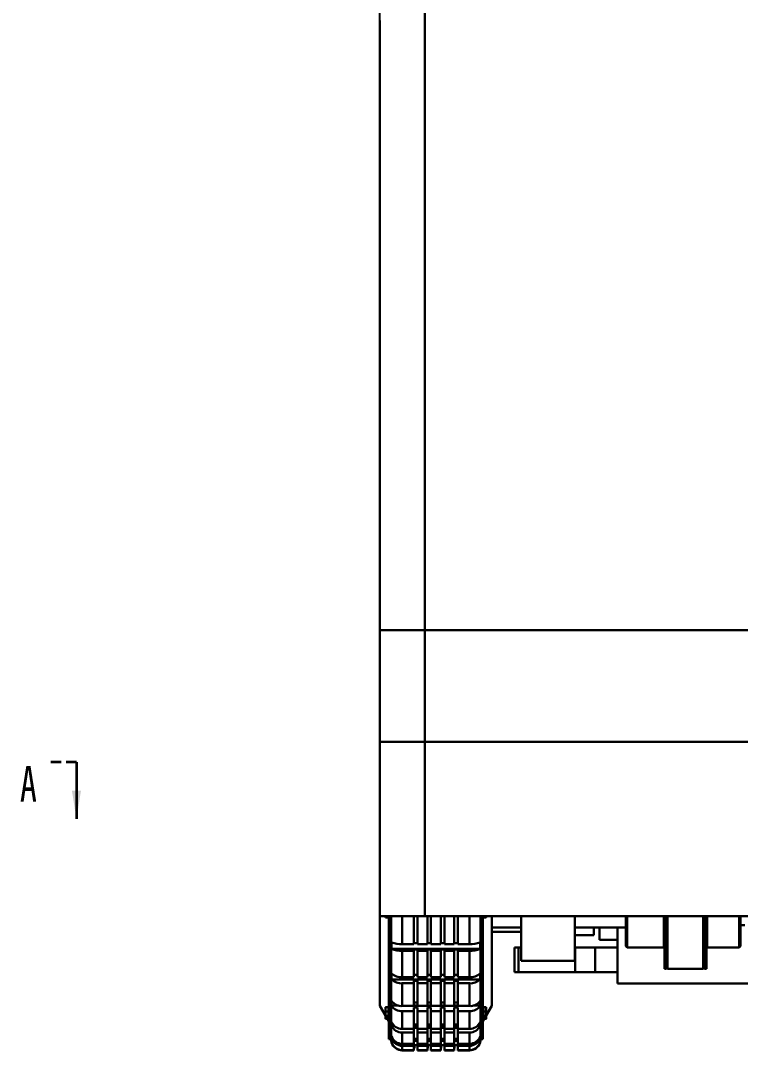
# Model space of a CAD drawing. Header units: millimetres. Extents: x 0 to 4412, y -498 to 1086.
# Drawn here: x 4111.4 to 4272.4, y 666.8 to 897.1 of the extents above; entities that cross this region are included whole.
import ezdxf

# ---------------------------------------------------------------- set-up
doc = ezdxf.new("R2010")
doc.units = ezdxf.units.MM
doc.header["$LTSCALE"] = 1.8
doc.header["$PDSIZE"] = -1
doc.linetypes.add('HIDDEN', pattern=[1.905, 1.27, -0.635])
doc.layers.add('10', color=7, linetype='Continuous')
doc.styles.add('SLDTEXTSTYLE3', font='TXT', dxfattribs={"width": 0.7})
doc.dimstyles.new('SLDDIMSTYLE1', dxfattribs={"dimtxt": 3.5, "dimasz": 4.08, "dimexe": 0, "dimexo": 0.0625, "dimgap": 0.875, "dimtad": 2, "dimlfac": 2, "dimrnd": 1e-09, "dimzin": 4, "dimdsep": 46, "dimtxsty": 'SLDTEXTSTYLE3', "dimsah": 1, "dimcen": 0.09, "dimadec": 0, "dimazin": 1, "dimtfac": 1, "dimtofl": 0, "dimtmove": 0, "dimatfit": 3, "dimfxl": 1, "dimfrac": 2, "dimtolj": 1, "dimtzin": 12, "dimarcsym": 0})

# ---------------------------------------------------------------- blocks, each defined once
blk = doc.blocks.new('*D57')
at = {"layer": '10', "color": 0, "lineweight": -2, "transparency": 16777216}
for p, q in [((4191.75, 897.21), (4191.75, 1063.3)), ((4195.83, 1063.3), (4407.87, 1063.3)), ((4411.95, 897.21), (4411.95, 1063.3))]:
    blk.add_line(p, q, dxfattribs=at)
at = {"layer": '10', "color": 0, "transparency": 16777216}
for points in [[(4195.83, 1063.98), (4195.83, 1062.62), (4191.75, 1063.3)], [(4407.87, 1063.98), (4407.87, 1062.62), (4411.95, 1063.3)]]:
    blk.add_solid(points, dxfattribs=at)
at = {"layer": 'Defpoints', "color": 0, "transparency": 16777216}
for p in [(4411.95, 1063.3), (4191.75, 897.15), (4411.95, 897.15)]:
    blk.add_point(p, dxfattribs=at)
at = {"layer": '10', "color": 0, "lineweight": 25, "transparency": 16777216, "insert": (4301.07, 1072.17), "char_height": 3.5, "attachment_point": 2, "style": 'SLDTEXTSTYLE3'}
blk.add_mtext('\\A1;{\\Fgbenor|c134;\\H2.28571x;440}', dxfattribs=at)

msp = doc.modelspace()

# ---------------------------------------------------------------- linework, layer by layer
at = {"color": 7, "linetype": 'Continuous', "lineweight": 30}
for p, q in [((4201.7541, 907.1482), (4201.7541, 760.7982)), ((4191.7541, 760.7982), (4191.7541, 897.1482)), ((4201.7541, 760.7982), (4191.7541, 760.7982)), ((4191.7541, 735.7982), (4191.7541, 760.7982)), ((4191.7541, 760.7982), (4201.7541, 760.7982)), ((4201.7541, 760.7982), (4401.9541, 760.7982)), ((4201.7541, 760.7982), (4201.7541, 735.7982)), ((4201.7541, 760.7982), (4401.9541, 760.7982)), ((4191.7541, 696.7982), (4191.7541, 735.7982)), ((4191.7541, 735.7982), (4201.7541, 735.7982)), ((4201.7541, 735.7982), (4191.7541, 735.7982)), ((4201.7541, 735.7982), (4201.7541, 696.7982)), ((4201.7541, 735.7982), (4401.9541, 735.7982)), ((4201.7541, 735.7982), (4401.9541, 735.7982)), ((4191.7541, 676.7982), (4191.7541, 696.7982)), ((4201.7541, 696.7982), (4191.7541, 696.7982)), ((4192.9916, 696.5082), (4192.9916, 696.7982)), ((4193.0454, 696.5082), (4193.0127, 696.7982)), ((4193.6291, 696.5082), (4193.0454, 696.5082)), ((4193.6291, 696.7982), (4193.6291, 696.5082)), ((4193.6291, 696.5707), (4193.7541, 696.6957)), ((4193.7541, 669.2982), (4193.7541, 696.7982)), ((4194.2541, 669.2982), (4194.2541, 696.7982)), ((4196.7541, 696.8109), (4196.7541, 690.5733)), ((4199.3541, 696.8109), (4199.3541, 690.5733)), ((4200.1541, 696.8109), (4200.1541, 690.5733)), ((4201.7541, 696.7982), (4401.9541, 696.7982)), ((4202.3541, 696.8109), (4202.3541, 690.5733)), ((4203.1541, 696.8109), (4203.1541, 690.5733)), ((4205.3541, 696.8109), (4205.3541, 690.5733)), ((4206.1541, 696.8109), (4206.1541, 690.5733)), ((4208.3541, 696.8109), (4208.3541, 690.5733)), ((4209.1541, 696.8109), (4209.1541, 690.5733)), ((4211.7541, 690.5733), (4211.7541, 696.8109)), ((4214.2541, 696.7982), (4214.2541, 669.2982)), ((4214.7541, 669.2982), (4214.7541, 696.7982)), ((4214.7541, 696.6957), (4214.8791, 696.5707)), ((4214.8791, 696.5082), (4214.8791, 696.7982)), ((4214.8791, 696.5082), (4215.4628, 696.5082)), ((4215.4955, 696.7982), (4215.4628, 696.5082)), ((4215.5166, 696.5082), (4215.5166, 696.7982)), ((4216.7541, 676.7982), (4216.7541, 696.7982)), ((4223.3541, 686.7982), (4223.3541, 696.7982)), ((4235.3541, 696.7982), (4235.3541, 686.7982)), ((4246.7541, 690.9958), (4246.7541, 696.7982)), ((4247.0541, 696.7982), (4247.0541, 690.736)), ((4255.2541, 690.736), (4255.2541, 696.7982)), ((4255.3541, 696.7982), (4255.3541, 685.0482)), ((4255.7541, 696.7982), (4255.7541, 685.0482)), ((4256.0541, 696.7982), (4256.0541, 685.0482)), ((4264.0541, 685.0482), (4264.0541, 696.7982)), ((4264.3541, 696.7982), (4264.3541, 685.0482)), ((4264.7541, 696.7982), (4264.7541, 685.0482)), ((4264.9541, 696.7982), (4264.9541, 689.7982)), ((4272.0541, 689.7982), (4272.0541, 696.7982)), ((4272.3541, 696.7982), (4272.3541, 690.0982)), ((4216.7541, 694.2982), (4223.3541, 694.2982)), ((4235.3541, 694.2982), (4246.7541, 694.2982)), ((4239.6027, 692.5482), (4239.6027, 694.2982)), ((4240.8515, 694.2982), (4240.8515, 691.5482)), ((4244.8541, 694.2982), (4244.8541, 681.7982)), ((4272.3541, 694.7982), (4273.3541, 694.7982)), ((4216.7541, 693.2982), (4223.3541, 693.2982)), ((4239.6027, 692.5482), (4235.3541, 692.5482)), ((4240.8515, 691.5482), (4244.8515, 691.5482)), ((4194.3693, 690.9364), (4194.3693, 689.4981)), ((4194.3693, 689.4981), (4214.139, 689.4981)), ((4196.7541, 690.5733), (4199.3541, 690.5733)), ((4196.7541, 689.0459), (4196.7541, 683.1898)), ((4199.3541, 689.0459), (4196.7541, 689.0459)), ((4200.1541, 690.8119), (4199.3541, 690.8119)), ((4199.3541, 689.3431), (4200.1541, 689.3431)), ((4199.3541, 689.3431), (4199.3541, 689.0459)), ((4199.3541, 689.0459), (4199.3541, 683.1898)), ((4200.1541, 690.5733), (4202.3541, 690.5733)), ((4200.1541, 689.3431), (4200.1541, 689.0459)), ((4200.1541, 689.0459), (4202.3541, 689.0459)), ((4200.1541, 689.0459), (4200.1541, 683.1898)), ((4203.1541, 690.8119), (4202.3541, 690.8119)), ((4202.3541, 689.3431), (4203.1541, 689.3431)), ((4202.3541, 689.3431), (4202.3541, 689.0459)), ((4202.3541, 689.0459), (4202.3541, 683.1898)), ((4203.1541, 690.5733), (4205.3541, 690.5733)), ((4203.1541, 689.3431), (4203.1541, 689.0459)), ((4203.1541, 689.0459), (4205.3541, 689.0459)), ((4203.1541, 689.0459), (4203.1541, 683.1898)), ((4206.1541, 690.8119), (4205.3541, 690.8119)), ((4205.3541, 689.3431), (4206.1541, 689.3431)), ((4205.3541, 689.3431), (4205.3541, 689.0459)), ((4205.3541, 689.0459), (4205.3541, 683.1898)), ((4206.1541, 690.5733), (4208.3541, 690.5733)), ((4206.1541, 689.3431), (4206.1541, 689.0459)), ((4206.1541, 689.0459), (4208.3541, 689.0459)), ((4206.1541, 689.0459), (4206.1541, 683.1898)), ((4209.1541, 690.8119), (4208.3541, 690.8119)), ((4208.3541, 689.3431), (4209.1541, 689.3431)), ((4208.3541, 689.3431), (4208.3541, 689.0459)), ((4208.3541, 689.0459), (4208.3541, 683.1898)), ((4209.1541, 690.5733), (4211.7541, 690.5733)), ((4209.1541, 689.3431), (4209.1541, 689.0459)), ((4209.1541, 689.0459), (4211.7541, 689.0459)), ((4209.1541, 689.0459), (4209.1541, 683.1898)), ((4211.7541, 683.1898), (4211.7541, 689.0459)), ((4214.139, 689.4981), (4214.139, 690.9364)), ((4221.8541, 689.7982), (4221.8541, 684.2982)), ((4222.7365, 689.7982), (4221.8541, 689.7982)), ((4222.7365, 689.7982), (4222.7365, 684.2982)), ((4223.3541, 689.7982), (4222.7365, 689.7982)), ((4235.4423, 689.7982), (4235.3541, 689.7982)), ((4235.4423, 684.2982), (4235.4423, 689.7982)), ((4235.4423, 689.7982), (4239.8541, 689.7982)), ((4239.8541, 689.7982), (4239.8541, 684.2982)), ((4239.8541, 689.7982), (4244.8541, 689.7982)), ((4246.7541, 690.0982), (4246.7541, 690.9958)), ((4246.7541, 690.0982), (4247.0541, 689.7982)), ((4247.0541, 690.736), (4247.0541, 689.7982)), ((4247.0541, 689.7982), (4255.2541, 689.7982)), ((4255.2541, 689.7982), (4255.2541, 690.736)), ((4264.9541, 689.7982), (4272.0541, 689.7982)), ((4272.0541, 689.7982), (4272.3541, 690.0982)), ((4235.3541, 686.7982), (4223.3541, 686.7982)), ((4222.7365, 684.2982), (4221.8541, 684.2982)), ((4235.4423, 684.2982), (4222.7365, 684.2982)), ((4239.8541, 684.2982), (4235.4423, 684.2982)), ((4244.8541, 684.2982), (4239.8541, 684.2982)), ((4255.3541, 685.0482), (4255.7541, 685.0482)), ((4255.7541, 685.3482), (4256.0541, 685.0482)), ((4256.0541, 685.0482), (4264.0541, 685.0482)), ((4264.0541, 685.0482), (4264.3541, 685.3482)), ((4264.3541, 685.0482), (4264.7541, 685.0482)), ((4194.3693, 683.9836), (4194.3693, 682.6835)), ((4194.3693, 682.6835), (4214.139, 682.6835)), ((4196.7541, 683.1898), (4199.3541, 683.1898)), ((4200.1541, 683.7114), (4199.3541, 683.7114)), ((4199.3541, 682.3838), (4200.1541, 682.3838)), ((4199.3541, 682.3838), (4199.3541, 681.8092)), ((4200.1541, 683.1898), (4202.3541, 683.1898)), ((4200.1541, 682.3838), (4200.1541, 681.8092)), ((4203.1541, 683.7114), (4202.3541, 683.7114)), ((4202.3541, 682.3838), (4203.1541, 682.3838)), ((4202.3541, 682.3838), (4202.3541, 681.8092)), ((4203.1541, 683.1898), (4205.3541, 683.1898)), ((4203.1541, 682.3838), (4203.1541, 681.8092)), ((4206.1541, 683.7114), (4205.3541, 683.7114)), ((4205.3541, 682.3838), (4206.1541, 682.3838)), ((4205.3541, 682.3838), (4205.3541, 681.8092)), ((4206.1541, 683.1898), (4208.3541, 683.1898)), ((4206.1541, 682.3838), (4206.1541, 681.8092)), ((4209.1541, 683.7114), (4208.3541, 683.7114)), ((4208.3541, 682.3838), (4209.1541, 682.3838)), ((4208.3541, 682.3838), (4208.3541, 681.8092)), ((4209.1541, 683.1898), (4211.7541, 683.1898)), ((4209.1541, 682.3838), (4209.1541, 681.8092)), ((4214.139, 682.6835), (4214.139, 683.9836)), ((4196.7541, 681.8092), (4196.7541, 676.7337)), ((4199.3541, 681.8092), (4196.7541, 681.8092)), ((4199.3541, 681.8092), (4199.3541, 676.7337)), ((4200.1541, 681.8092), (4200.1541, 676.7337)), ((4200.1541, 681.8092), (4202.3541, 681.8092)), ((4202.3541, 681.8092), (4202.3541, 676.7337)), ((4203.1541, 681.8092), (4203.1541, 676.7337)), ((4203.1541, 681.8092), (4205.3541, 681.8092)), ((4205.3541, 681.8092), (4205.3541, 676.7337)), ((4206.1541, 681.8092), (4208.3541, 681.8092)), ((4206.1541, 681.8092), (4206.1541, 676.7337)), ((4208.3541, 681.8092), (4208.3541, 676.7337)), ((4209.1541, 681.8092), (4211.7541, 681.8092)), ((4209.1541, 681.8092), (4209.1541, 676.7337)), ((4211.7541, 676.7337), (4211.7541, 681.8092)), ((4244.8541, 681.7982), (4274.3541, 681.7982)), ((4194.3693, 677.9041), (4194.3693, 676.8309)), ((4200.1541, 677.5028), (4199.3541, 677.5028)), ((4203.1541, 677.5028), (4202.3541, 677.5028)), ((4206.1541, 677.5028), (4205.3541, 677.5028)), ((4209.1541, 677.5028), (4208.3541, 677.5028)), ((4214.139, 676.8309), (4214.139, 677.9041)), ((4191.7541, 676.7982), (4192.9916, 674.6325)), ((4193.0454, 676.4427), (4192.9916, 676.4427)), ((4192.9916, 676.4427), (4192.9916, 675.9652)), ((4192.9916, 675.9652), (4192.9916, 675.0102)), ((4192.9916, 675.0102), (4193.0454, 675.4877)), ((4193.0454, 674.5327), (4192.9916, 675.0102)), ((4192.9916, 675.0102), (4192.9916, 674.5327)), ((4193.6291, 676.4427), (4193.0454, 676.4427)), ((4193.6291, 675.4877), (4193.0454, 675.4877)), ((4193.6291, 676.4427), (4193.6291, 675.4877)), ((4193.7541, 676.2552), (4193.6291, 676.3802)), ((4193.6291, 675.4877), (4193.6291, 674.5327)), ((4194.3693, 676.8309), (4195.9143, 676.8309)), ((4196.7541, 676.7337), (4199.3541, 676.7337)), ((4196.7541, 675.594), (4196.7541, 671.645)), ((4199.3541, 675.594), (4196.7541, 675.594)), ((4199.3541, 676.8309), (4200.1541, 676.8309)), ((4199.3541, 676.4068), (4200.1541, 676.4068)), ((4199.3541, 676.4068), (4199.3541, 675.594)), ((4199.3541, 675.594), (4199.3541, 671.645)), ((4200.1541, 676.7337), (4202.3541, 676.7337)), ((4200.1541, 676.4068), (4200.1541, 675.594)), ((4200.1541, 675.594), (4200.1541, 671.645)), ((4200.1541, 675.594), (4202.3541, 675.594)), ((4202.3541, 676.8309), (4203.1541, 676.8309)), ((4202.3541, 676.4068), (4203.1541, 676.4068)), ((4202.3541, 676.4068), (4202.3541, 675.594)), ((4202.3541, 675.594), (4202.3541, 671.645)), ((4203.1541, 676.7337), (4205.3541, 676.7337)), ((4203.1541, 676.4068), (4203.1541, 675.594)), ((4203.1541, 675.594), (4205.3541, 675.594)), ((4203.1541, 675.594), (4203.1541, 671.645)), ((4205.3541, 676.8309), (4206.1541, 676.8309)), ((4205.3541, 676.4068), (4206.1541, 676.4068)), ((4205.3541, 676.4068), (4205.3541, 675.594)), ((4205.3541, 675.594), (4205.3541, 671.645)), ((4206.1541, 676.7337), (4208.3541, 676.7337)), ((4206.1541, 676.4068), (4206.1541, 675.594)), ((4206.1541, 675.594), (4208.3541, 675.594)), ((4206.1541, 675.594), (4206.1541, 671.645)), ((4208.3541, 676.8309), (4209.1541, 676.8309)), ((4208.3541, 676.4068), (4209.1541, 676.4068)), ((4208.3541, 676.4068), (4208.3541, 675.594)), ((4208.3541, 675.594), (4208.3541, 671.645)), ((4209.1541, 676.7337), (4211.7541, 676.7337)), ((4209.1541, 676.4068), (4209.1541, 675.594)), ((4209.1541, 675.594), (4209.1541, 671.645)), ((4209.1541, 675.594), (4211.7541, 675.594)), ((4211.7541, 671.645), (4211.7541, 675.594)), ((4212.5939, 676.8309), (4214.139, 676.8309)), ((4214.8791, 676.3802), (4214.7541, 676.2552)), ((4214.8791, 676.4427), (4215.4628, 676.4427)), ((4214.8791, 675.4877), (4214.8791, 676.4427)), ((4214.8791, 674.5327), (4214.8791, 675.4877)), ((4214.8791, 675.4877), (4215.4628, 675.4877)), ((4215.5166, 676.4427), (4215.4628, 676.4427)), ((4215.4628, 675.4877), (4215.5166, 675.0102)), ((4215.5166, 675.0102), (4215.4628, 674.5327)), ((4215.5166, 674.6325), (4216.7541, 676.7982)), ((4215.5166, 675.9652), (4215.5166, 676.4427)), ((4215.5166, 675.0102), (4215.5166, 675.9652)), ((4215.5166, 674.5327), (4215.5166, 675.0102)), ((4192.9916, 674.3452), (4193.0133, 674.5946)), ((4192.9916, 674.5327), (4193.0454, 674.5327)), ((4192.9916, 674.5327), (4192.9916, 674.3452)), ((4192.9916, 674.3452), (4192.9916, 673.8677)), ((4192.9916, 673.8677), (4193.0454, 673.8677)), ((4193.6291, 674.5327), (4193.0454, 674.5327)), ((4193.4287, 673.8677), (4193.0454, 673.8677)), ((4193.0487, 674.5327), (4193.7541, 673.2982)), ((4193.6291, 674.5952), (4193.7541, 674.7202)), ((4194.3693, 673.1123), (4194.3693, 672.3389)), ((4214.139, 672.3389), (4214.139, 673.1123)), ((4214.7541, 674.7202), (4214.8791, 674.5952)), ((4214.7541, 673.2982), (4215.4596, 674.5327)), ((4214.8791, 674.5327), (4215.4628, 674.5327)), ((4215.0795, 673.8677), (4215.4628, 673.8677)), ((4215.4628, 674.5327), (4215.5166, 674.5327)), ((4215.4628, 673.8677), (4215.5166, 673.8677)), ((4215.4901, 674.5862), (4215.5166, 674.3452)), ((4215.5166, 674.3452), (4215.5166, 674.5267)), ((4215.5166, 673.8677), (4215.5166, 674.3452)), ((4194.3693, 672.3389), (4194.8958, 672.3389)), ((4196.7541, 671.645), (4199.3541, 671.645)), ((4196.7541, 670.8238), (4196.7541, 668.2704)), ((4199.3541, 670.8238), (4196.7541, 670.8238)), ((4200.1541, 672.6092), (4199.3541, 672.6092)), ((4199.3541, 672.3389), (4200.1541, 672.3389)), ((4199.3541, 671.8195), (4200.1541, 671.8195)), ((4199.3541, 671.645), (4199.3541, 670.8238)), ((4199.3541, 670.8238), (4199.3541, 668.2704)), ((4200.1541, 671.645), (4202.3541, 671.645)), ((4200.1541, 671.645), (4200.1541, 670.8238)), ((4200.1541, 670.8238), (4202.3541, 670.8238)), ((4200.1541, 670.8238), (4200.1541, 668.2704)), ((4203.1541, 672.6092), (4202.3541, 672.6092)), ((4202.3541, 672.3389), (4203.1541, 672.3389)), ((4202.3541, 671.8195), (4203.1541, 671.8195)), ((4202.3541, 671.645), (4202.3541, 670.8238)), ((4202.3541, 670.8238), (4202.3541, 668.2704)), ((4203.1541, 671.645), (4205.3541, 671.645)), ((4203.1541, 671.645), (4203.1541, 670.8238)), ((4203.1541, 670.8238), (4205.3541, 670.8238)), ((4203.1541, 670.8238), (4203.1541, 668.2704)), ((4206.1541, 672.6092), (4205.3541, 672.6092)), ((4205.3541, 672.3389), (4206.1541, 672.3389)), ((4205.3541, 671.8195), (4206.1541, 671.8195)), ((4205.3541, 671.645), (4205.3541, 670.8238)), ((4205.3541, 670.8238), (4205.3541, 668.2704)), ((4206.1541, 671.645), (4208.3541, 671.645)), ((4206.1541, 671.645), (4206.1541, 670.8238)), ((4206.1541, 670.8238), (4208.3541, 670.8238)), ((4206.1541, 670.8238), (4206.1541, 668.2704)), ((4209.1541, 672.6092), (4208.3541, 672.6092)), ((4208.3541, 672.3389), (4209.1541, 672.3389)), ((4208.3541, 671.8195), (4209.1541, 671.8195)), ((4208.3541, 671.645), (4208.3541, 670.8238)), ((4208.3541, 670.8238), (4208.3541, 668.2704)), ((4209.1541, 671.645), (4211.7541, 671.645)), ((4209.1541, 671.645), (4209.1541, 670.8238)), ((4209.1541, 670.8238), (4211.7541, 670.8238)), ((4209.1541, 670.8238), (4209.1541, 668.2704)), ((4211.7541, 668.2704), (4211.7541, 670.8238)), ((4213.6124, 672.3389), (4214.139, 672.3389)), ((4193.7541, 669.2982), (4194.2541, 669.2982)), ((4194.3693, 669.9345), (4194.3693, 669.5139)), ((4194.3693, 669.5139), (4194.5568, 669.5139)), ((4194.3693, 668.5875), (4194.3693, 668.5482)), ((4194.3693, 668.5482), (4194.382, 668.5482)), ((4196.7541, 668.2704), (4199.3541, 668.2704)), ((4200.1541, 669.364), (4199.3541, 669.364)), ((4199.3541, 668.9344), (4200.1541, 668.9344)), ((4199.3541, 668.2704), (4199.3541, 667.8237)), ((4200.1541, 668.2704), (4202.3541, 668.2704)), ((4200.1541, 668.2704), (4200.1541, 667.8237)), ((4203.1541, 669.364), (4202.3541, 669.364)), ((4202.3541, 668.9344), (4203.1541, 668.9344)), ((4202.3541, 668.2704), (4202.3541, 667.8237)), ((4203.1541, 668.2704), (4205.3541, 668.2704)), ((4203.1541, 668.2704), (4203.1541, 667.8237)), ((4206.1541, 669.364), (4205.3541, 669.364)), ((4205.3541, 668.9344), (4206.1541, 668.9344)), ((4205.3541, 668.2704), (4205.3541, 667.8237)), ((4206.1541, 668.2704), (4208.3541, 668.2704)), ((4206.1541, 668.2704), (4206.1541, 667.8237)), ((4209.1541, 669.364), (4208.3541, 669.364)), ((4208.3541, 668.9344), (4209.1541, 668.9344)), ((4208.3541, 668.2704), (4208.3541, 667.8237)), ((4209.1541, 668.2704), (4211.7541, 668.2704)), ((4209.1541, 668.2704), (4209.1541, 667.8237)), ((4213.9514, 669.5139), (4214.139, 669.5139)), ((4214.1262, 668.5482), (4214.139, 668.5482)), ((4214.139, 669.5139), (4214.139, 669.9345)), ((4214.139, 668.5482), (4214.139, 668.5875)), ((4214.2541, 669.2982), (4214.7541, 669.2982)), ((4196.7541, 667.8237), (4196.7541, 666.8399)), ((4199.3541, 667.8237), (4196.7541, 667.8237)), ((4196.7541, 666.8399), (4199.3541, 666.8399)), ((4199.3541, 666.7982), (4196.7541, 666.7982)), ((4200.1541, 667.9883), (4199.3541, 667.9883)), ((4199.3541, 667.9482), (4200.1541, 667.9482)), ((4199.3541, 667.8237), (4199.3541, 666.8399)), ((4199.4541, 667.3505), (4199.3541, 667.3505)), ((4199.4541, 667.2996), (4199.3541, 667.2996)), ((4199.3541, 666.8399), (4199.3541, 666.7982)), ((4199.4541, 667.3505), (4199.4541, 667.9482)), ((4199.4541, 667.2996), (4199.4541, 667.3505)), ((4200.1541, 667.8237), (4202.3541, 667.8237)), ((4200.1541, 667.8237), (4200.1541, 666.8399)), ((4200.1541, 666.8399), (4202.3541, 666.8399)), ((4200.1541, 666.8399), (4200.1541, 666.7982)), ((4200.1541, 666.7982), (4202.3541, 666.7982)), ((4203.1541, 667.9883), (4202.3541, 667.9883)), ((4202.3541, 667.9482), (4203.1541, 667.9482)), ((4202.3541, 667.8237), (4202.3541, 666.8399)), ((4202.4541, 667.3505), (4202.3541, 667.3505)), ((4202.4541, 667.2996), (4202.3541, 667.2996)), ((4202.3541, 666.8399), (4202.3541, 666.7982)), ((4202.4541, 667.3505), (4202.4541, 667.9482)), ((4202.4541, 667.2996), (4202.4541, 667.3505)), ((4203.1541, 667.8237), (4205.3541, 667.8237)), ((4203.1541, 667.8237), (4203.1541, 666.8399)), ((4203.1541, 666.8399), (4205.3541, 666.8399)), ((4203.1541, 666.8399), (4203.1541, 666.7982)), ((4203.1541, 666.7982), (4205.3541, 666.7982)), ((4206.1541, 667.9883), (4205.3541, 667.9883)), ((4205.3541, 667.9482), (4206.1541, 667.9482)), ((4205.3541, 667.8237), (4205.3541, 666.8399)), ((4205.4541, 667.3505), (4205.3541, 667.3505)), ((4205.4541, 667.2996), (4205.3541, 667.2996)), ((4205.3541, 666.8399), (4205.3541, 666.7982)), ((4205.4541, 667.3505), (4205.4541, 667.9482)), ((4205.4541, 667.2996), (4205.4541, 667.3505)), ((4206.1541, 667.8237), (4208.3541, 667.8237)), ((4206.1541, 667.8237), (4206.1541, 666.8399)), ((4206.1541, 666.8399), (4208.3541, 666.8399)), ((4206.1541, 666.8399), (4206.1541, 666.7982)), ((4206.1541, 666.7982), (4208.3541, 666.7982)), ((4209.1541, 667.9883), (4208.3541, 667.9883)), ((4208.3541, 667.9482), (4209.1541, 667.9482)), ((4208.3541, 667.8237), (4208.3541, 666.8399)), ((4208.4541, 667.3505), (4208.3541, 667.3505)), ((4208.4541, 667.2996), (4208.3541, 667.2996)), ((4208.3541, 666.8399), (4208.3541, 666.7982)), ((4208.4541, 667.3505), (4208.4541, 667.9482)), ((4208.4541, 667.2996), (4208.4541, 667.3505)), ((4209.1541, 667.8237), (4211.7541, 667.8237)), ((4209.1541, 667.8237), (4209.1541, 666.8399)), ((4209.1541, 666.8399), (4211.7541, 666.8399)), ((4209.1541, 666.8399), (4209.1541, 666.7982)), ((4209.1541, 666.7982), (4211.7541, 666.7982)), ((4211.7541, 666.8399), (4211.7541, 667.8237))]:
    msp.add_line(p, q, dxfattribs=at)
at = {"color": 7, "linetype": 'HIDDEN', "lineweight": 35}
msp.add_line((4123.8856, 731.2683), (4117.5356, 731.2683), dxfattribs=at)
at = {"color": 7, "linetype": 'Continuous', "lineweight": 35}
msp.add_line((4123.8856, 731.2683), (4123.8856, 718.5683), dxfattribs=at)
at = {"color": 7, "linetype": 'Continuous', "lineweight": 30, "flags": 128}
for points in [[(4255.2541, 689.7982), (4255.3516, 689.7886), (4255.3541, 689.7881)], [(4264.7541, 689.7639), (4264.8371, 689.7866), (4264.9541, 689.7982)]]:
    msp.add_lwpolyline(points, dxfattribs=at)
at = {"color": 7, "linetype": 'Continuous', "lineweight": 30}
for centre, radius, start, end in [((4196.3888, 696.1873), 5.6259, 248.962524, 273.722657), ((4196.3979, 693.6819), 4.6497, 244.13223, 274.393819), ((4212.1194, 696.1873), 5.6259, 266.277343, 291.037476), ((4212.1103, 693.6819), 4.6497, 265.606181, 295.86777), ((4196.4509, 686.2583), 3.0834, 227.536382, 275.642498), ((4196.4677, 684.7175), 2.9224, 224.106627, 275.624474), ((4212.0573, 686.2583), 3.0834, 264.357502, 312.463618), ((4212.0405, 684.7175), 2.9224, 264.375526, 315.893373), ((4196.5431, 679.3187), 2.5936, 213.053025, 274.665568), ((4211.9651, 679.3187), 2.5936, 265.334432, 326.946975), ((4196.5631, 678.1432), 2.5564, 210.887409, 274.285182), ((4211.9451, 678.1432), 2.5564, 265.714818, 329.112591), ((4196.6407, 674.1325), 2.4901, 204.186881, 272.609613), ((4211.8675, 674.1325), 2.4901, 267.390387, 335.813119), ((4196.6585, 673.3078), 2.4859, 202.938463, 272.203241), ((4211.8497, 673.3078), 2.4859, 267.796759, 337.061537), ((4196.7541, 669.2982), 2.5, 180, 197.457603), ((4196.7176, 670.759), 2.4888, 199.344882, 270.841343), ((4196.7285, 670.3151), 2.4915, 198.758574, 270.589873), ((4196.753, 669.3395), 2.4996, 197.509409, 270.024355), ((4196.7541, 669.2982), 2.5, 197.457606, 270.000002), ((4211.7906, 670.759), 2.4888, 269.158657, 340.655118), ((4211.7798, 670.3151), 2.4915, 269.410127, 341.241426), ((4211.7552, 669.3395), 2.4996, 269.975645, 342.490591), ((4211.7541, 669.2982), 2.5, 269.999998, 342.542394), ((4211.7541, 669.2982), 2.5, 342.542397, 0), ((4211.8541, 669.7982), 2.5, 342.542397, 348.463041)]:
    msp.add_arc(centre, radius, start, end, dxfattribs=at)
for points, knots in [([(4192.9916, 696.5082), (4193.0014, 696.5082), (4193.0115, 696.5082), (4193.0445, 696.5082), (4193.0454, 696.5082)], [0, 0, 0, 0, 0.97300478, 1, 1, 1, 1]), ([(4215.4628, 696.5082), (4215.4709, 696.5082), (4215.5028, 696.5082), (4215.5107, 696.5082), (4215.5166, 696.5082)], [0, 0, 0, 0, 0.2530667, 1, 1, 1, 1]), ([(4192.9916, 675.9652), (4192.9975, 676.0849), (4193.0054, 676.2451), (4193.0373, 676.4028), (4193.0454, 676.4427)], [0, 0, 0, 0, 0.7469333, 1, 1, 1, 1]), ([(4193.0454, 675.4877), (4193.0445, 675.492), (4193.0115, 675.6493), (4193.0014, 675.8094), (4192.9916, 675.9652)], [0, 0, 0, 0, 0.02699522, 1, 1, 1, 1]), ([(4215.4628, 676.4427), (4215.4637, 676.4385), (4215.4967, 676.2811), (4215.5068, 676.121), (4215.5166, 675.9652)], [0, 0, 0, 0, 0.02699522, 1, 1, 1, 1]), ([(4215.5166, 675.9652), (4215.5107, 675.8455), (4215.5028, 675.6853), (4215.4709, 675.5276), (4215.4628, 675.4877)], [0, 0, 0, 0, 0.7469333, 1, 1, 1, 1]), ([(4193.0454, 673.8677), (4193.0445, 673.8719), (4193.0115, 674.0293), (4193.0014, 674.1894), (4192.9916, 674.3452)], [0, 0, 0, 0, 0.02699522, 1, 1, 1, 1]), ([(4215.5166, 674.3452), (4215.5107, 674.2255), (4215.5028, 674.0653), (4215.4709, 673.9076), (4215.4628, 673.8677)], [0, 0, 0, 0, 0.7469333, 1, 1, 1, 1])]:
    msp.add_open_spline(points, degree=3, knots=knots, dxfattribs=at)
at = {"color": 7, "linetype": 'Continuous', "lineweight": 35}
msp.add_solid([(4123.8856, 718.5683), (4124.9016, 724.9183), (4122.8696, 724.9183)], dxfattribs=at)

# ---------------------------------------------------------------- texts
at = {"color": 7, "linetype": 'Continuous', "insert": (4111.2368, 730.4023), "char_height": 8, "attachment_point": 1, "style": 'SLDTEXTSTYLE3'}
msp.add_mtext('A', dxfattribs=at)

# ---------------------------------------------------------------- dimensions: what is measured, and where the dimension line sits
at = {"layer": '10', "lineweight": 25}
dim = msp.add_linear_dim(base=(4411.9541, 1063.2982), p1=(4191.7541, 897.1482), p2=(4411.9541, 897.1482), text='{\\Fgbenor|c134;\\H2.28571x;440}', dimstyle='SLDDIMSTYLE1', dxfattribs=at)
dim.commit()
dim.dimension.update_dxf_attribs({"geometry": '*D57', "text_midpoint": (4301.0669, 1063.2982), "dimtype": 160})

doc.saveas('drawing.dxf')
